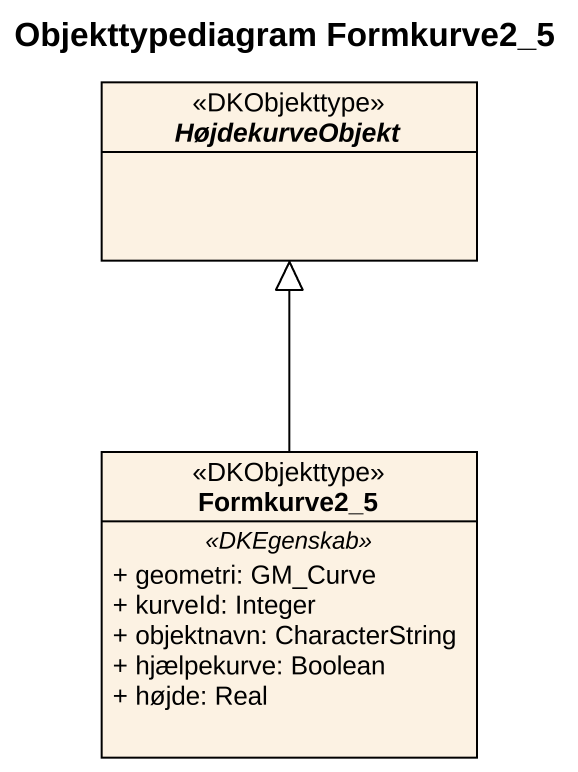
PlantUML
@startuml
title Objekttypediagram Formkurve2_5
hide circle
hide empty members
skinparam classAttributeIconSize 0
abstract class HøjdekurveObjekt <<DKObjekttype>>
class Formkurve2_5 <<DKObjekttype>> {
  .. <<DKEgenskab>> ..
  + geometri: GM_Curve
  + kurveId: Integer
  + objektnavn: CharacterString
  + hjælpekurve: Boolean
  + højde: Real
}
Formkurve2_5 -up-|> HøjdekurveObjekt
@enduml
